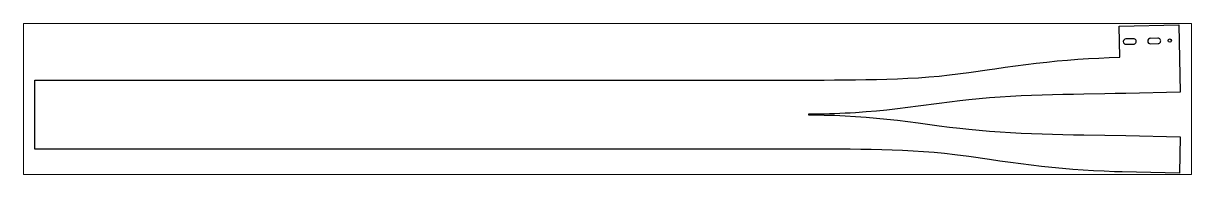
# Paper-space layout 'Layout1' of a CAD drawing. Header units: millimetres. Extents: x 0 to 257, y 81 to 114.
# The model-space entities are those that its viewports show. They can reach past a viewport. Long polylines and large blocks are cut down to what shows.
import ezdxf

# ---------------------------------------------------------------- set-up
doc = ezdxf.new("R2010")
doc.units = ezdxf.units.MM
doc.header["$LTSCALE"] = 25
doc.layers.add('3_Pezzi', color=7, linetype='Continuous')
doc.layers.add('5_Bulloni', color=7, linetype='Continuous')

msp = doc.modelspace()

# ---------------------------------------------------------------- linework, layer by layer
at = {"layer": '3_Pezzi', "color": 3, "linetype": 'Continuous'}
for p, q in [((2093.9, 140.5), (2209, 143)), ((2095.2, 80.4), (2093.9, 140.5)), ((2209, 143), (2211.9, 13)), ((1913.9, 66.6), (1934, 69)), ((1934, 69), (1954.1, 71.2)), ((1954.1, 71.2), (1974.2, 73.3)), ((1974.2, 73.3), (1994.3, 75.1)), ((1994.3, 75.1), (2014.5, 76.6)), ((2014.5, 76.6), (2034.6, 78)), ((2034.6, 78), (2054.8, 79)), ((2054.8, 79), (2075, 79.9)), ((2075, 79.9), (2095.2, 80.4)), ((1746.6, 44.3), (1766.7, 46.4)), ((1766.7, 46.4), (1803.9, 51.1)), ((1803.9, 51.1), (1843.9, 56.9)), ((1843.9, 56.9), (1853.9, 58.4)), ((1853.9, 58.4), (1873.9, 61.2)), ((1873.9, 61.2), (1893.9, 64)), ((1893.9, 64), (1913.9, 66.6)), ((0, -96.5), (0, 36.5)), ((0, 36.5), (1494, 36.5)), ((1494, 36.5), (1514.2, 36.6)), ((1514.2, 36.6), (1524.3, 36.6)), ((1524.3, 36.6), (1544.5, 36.7)), ((1544.5, 36.7), (1564.7, 36.9)), ((1564.7, 36.9), (1584.9, 37.1)), ((1584.9, 37.1), (1605.1, 37.5)), ((1605.1, 37.5), (1625.3, 37.9)), ((1625.3, 37.9), (1645.5, 38.4)), ((1645.5, 38.4), (1665.7, 39.1)), ((1665.7, 39.1), (1686, 40)), ((1686, 40), (1706.3, 41.1)), ((1706.3, 41.1), (1726.5, 42.5)), ((1726.5, 42.5), (1746.6, 44.3)), ((1823.7, 0.3), (1803.5, -1.7)), ((1843.8, 2), (1823.7, 0.3)), ((1864, 3.5), (1843.8, 2)), ((1884.2, 4.7), (1864, 3.5)), ((1904.6, 5.8), (1884.2, 4.7)), ((1924.8, 6.7), (1904.6, 5.8)), ((1945.1, 7.4), (1924.8, 6.7)), ((1965.3, 8), (1945.1, 7.4)), ((1985.5, 8.5), (1965.3, 8)), ((2005.8, 8.9), (1985.5, 8.5)), ((2026, 9.3), (2005.8, 8.9)), ((2066.4, 10), (2026, 9.3)), ((2086.6, 10.4), (2066.4, 10)), ((2106.8, 10.7), (2086.6, 10.4)), ((2211.9, 13), (2106.8, 10.7)), ((1645.5, -21.3), (1625.3, -23.3)), ((1665.7, -19.1), (1645.5, -21.3)), ((1685.8, -16.6), (1665.7, -19.1)), ((1705.9, -14), (1685.8, -16.6)), ((1746.2, -8.4), (1705.9, -14)), ((1766.3, -5.9), (1746.2, -8.4)), ((1786.4, -3.5), (1766.3, -5.9)), ((1803.5, -1.7), (1786.4, -3.5)), ((1504.1, -29.4), (1494, -29.4)), ((1494, -29.4), (1494, -30.6)), ((1494, -30.6), (1504.1, -30.6)), ((1514.2, -29.3), (1504.1, -29.4)), ((1504.1, -30.6), (1514.2, -30.7)), ((1524.3, -29.1), (1514.2, -29.3)), ((1514.2, -30.7), (1524.3, -30.9)), ((1534.4, -28.8), (1524.3, -29.1)), ((1524.3, -30.9), (1534.4, -31.1)), ((1544.5, -28.5), (1534.4, -28.8)), ((1534.4, -31.1), (1544.5, -31.5)), ((1564.7, -27.6), (1544.5, -28.5)), ((1544.5, -31.5), (1564.7, -32.4)), ((1574.8, -27.1), (1564.7, -27.6)), ((1564.7, -32.4), (1584.9, -33.5)), ((1584.9, -26.5), (1574.8, -27.1)), ((1605.2, -25), (1584.9, -26.5)), ((1584.9, -33.5), (1605.2, -35)), ((1625.3, -23.3), (1605.2, -25)), ((1605.2, -35), (1625.3, -36.7)), ((1625.3, -36.7), (1645.5, -38.7)), ((1645.5, -38.7), (1665.7, -40.9)), ((1665.7, -40.9), (1685.8, -43.4)), ((1685.8, -43.4), (1705.9, -46)), ((1705.9, -46), (1746.2, -51.6)), ((1746.2, -51.6), (1766.3, -54.1)), ((1766.3, -54.1), (1786.4, -56.5)), ((1786.4, -56.5), (1803.5, -58.3)), ((1803.5, -58.3), (1823.7, -60.3)), ((1823.7, -60.3), (1843.8, -62)), ((1843.8, -62), (1864, -63.5)), ((1864, -63.5), (1884.2, -64.7)), ((1884.2, -64.7), (1904.6, -65.8)), ((1904.6, -65.8), (1924.8, -66.7)), ((1924.8, -66.7), (1945.1, -67.4)), ((1945.1, -67.4), (1965.3, -68)), ((1965.3, -68), (1985.5, -68.5)), ((1985.5, -68.5), (2005.8, -68.9)), ((2005.8, -68.9), (2026, -69.3)), ((2026, -69.3), (2106.8, -70.7)), ((2106.8, -70.7), (2211.9, -73)), ((2211.9, -73), (2210.3, -143)), ((1494, -96.5), (0, -96.5)), ((1534.4, -96.7), (1494, -96.5)), ((1554.6, -96.8), (1534.4, -96.7)), ((1574.8, -97), (1554.6, -96.8)), ((1595, -97.3), (1574.8, -97)), ((1615.2, -97.6), (1595, -97.3)), ((1635.4, -98.1), (1615.2, -97.6)), ((1655.6, -98.7), (1635.4, -98.1)), ((1675.7, -99.5), (1655.6, -98.7)), ((1696.2, -100.5), (1675.7, -99.5)), ((1716.4, -101.8), (1696.2, -100.5)), ((1736.5, -103.4), (1716.4, -101.8)), ((1756.7, -105.3), (1736.5, -103.4)), ((1776.8, -107.6), (1756.7, -105.3)), ((1803.9, -111.1), (1776.8, -107.6)), ((1843.9, -116.9), (1803.9, -111.1)), ((1863.9, -119.8), (1843.9, -116.9)), ((1883.9, -122.6), (1863.9, -119.8)), ((1903.9, -125.3), (1883.9, -122.6)), ((1924, -127.8), (1903.9, -125.3)), ((1944, -130.1), (1924, -127.8)), ((1964.1, -132.3), (1944, -130.1)), ((1984.3, -134.2), (1964.1, -132.3)), ((2004.4, -135.9), (1984.3, -134.2)), ((2024.5, -137.3), (2004.4, -135.9)), ((2044.7, -138.5), (2024.5, -137.3)), ((2064.9, -139.5), (2044.7, -138.5)), ((2085.1, -140.2), (2064.9, -139.5)), ((2099.9, -140.6), (2085.1, -140.2)), ((2210.3, -143), (2099.9, -140.6))]:
    msp.add_line(p, q, dxfattribs=at)
at = {"layer": '5_Bulloni', "color": 4, "linetype": 'Continuous'}
for p, q in [((2121.5, 116.3), (2107.1, 116)), ((2168.8, 117.4), (2154.3, 117)), ((2107.3, 105.5), (2121.8, 105.8)), ((2154.6, 106.5), (2169.1, 106.9))]:
    msp.add_line(p, q, dxfattribs=at)
at = {"layer": '5_Bulloni', "color": 2, "linetype": 'Continuous'}
msp.add_circle((2191.7, 112.6), 3.25, dxfattribs=at)
at = {"layer": '5_Bulloni', "color": 4, "linetype": 'Continuous'}
for centre, start, end in [((2107.2, 110.7), 91.2444, 271.2444), ((2121.7, 111.1), 271.2444, 91.2444), ((2154.5, 111.8), 91.2444, 271.2444), ((2169, 112.1), 271.2444, 91.2444)]:
    msp.add_arc(centre, 5.25, start, end, dxfattribs=at)

psp = doc.layouts.get("Layout1")

# ---------------------------------------------------------------- viewports
at = {"layer": '0'}
psp.add_viewport(center=(128.5, 97.5), size=(257, 33.2245), view_center_point=(1105.93, 0), view_height=291.6637, dxfattribs=at)

doc.saveas('drawing.dxf')
